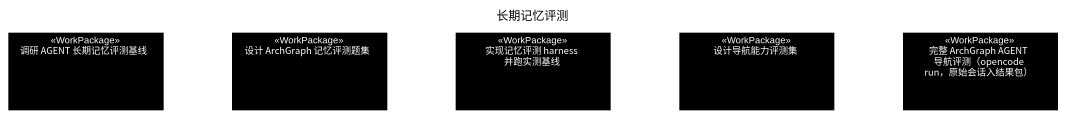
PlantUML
@startuml
title 长期记忆评测
hide circle
hide empty members
class "调研 AGENT 长期记忆评测基线" as 调研_AGENT_长期记忆评测基线 <<WorkPackage>> #000000
class "设计 ArchGraph 记忆评测题集" as 设计_ArchGraph_记忆评测题集 <<WorkPackage>> #000000
class "实现记忆评测 harness 并跑实测基线" as 实现记忆评测_harness_并跑实测基线 <<WorkPackage>> #000000
class 设计导航能力评测集 <<WorkPackage>> #000000
class "完整 ArchGraph AGENT 导航评测（opencode run，原始会话入结果包）" as 完整_ArchGraph_AGENT_导航评测 <<WorkPackage>> #000000
@enduml
